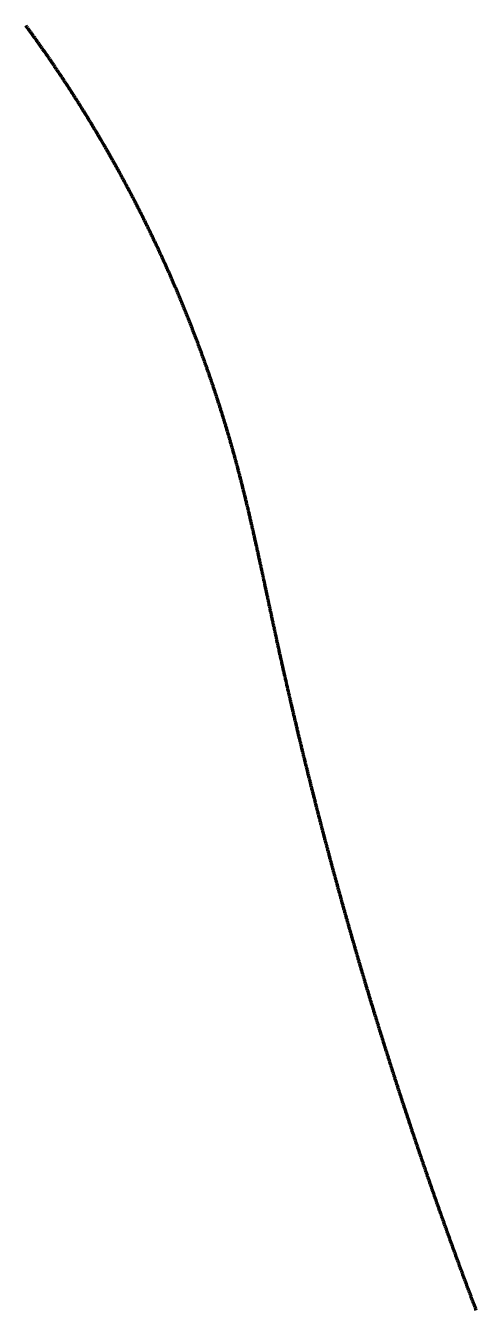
# Model space of a CAD drawing. Header units: metres. Extents: x 84843 to 90196, y 2281619 to 2289011.
# Drawn here: x 86674 to 86930, y 2287163 to 2287892 of the extents above; entities that cross this region are included whole.
import ezdxf

# ---------------------------------------------------------------- set-up
doc = ezdxf.new("R2010")
doc.units = ezdxf.units.M
doc.layers.add('Linje - 1', color=5, linetype='Continuous', lineweight=200)

msp = doc.modelspace()

# ---------------------------------------------------------------- linework, layer by layer
at = {"layer": 'Linje - 1'}
msp.add_polyline3d([(86929.55, 2287162.56, 54.87), (86929.38, 2287163.03, 54.86), (86929.2, 2287163.49, 54.85), (86929.02, 2287163.96, 54.83), (86928.85, 2287164.43, 54.82), (86928.67, 2287164.9, 54.81), (86928.49, 2287165.36, 54.8), (86928.32, 2287165.83, 54.78), (86928.14, 2287166.3, 54.77), (86927.96, 2287166.77, 54.76), (86927.79, 2287167.23, 54.75), (86927.61, 2287167.7, 54.73), (86927.43, 2287168.17, 54.72), (86927.26, 2287168.64, 54.71), (86927.08, 2287169.11, 54.7), (86926.9, 2287169.57, 54.68), (86926.73, 2287170.04, 54.67), (86926.55, 2287170.51, 54.66), (86926.38, 2287170.98, 54.65), (86926.2, 2287171.45, 54.63), (86926.02, 2287171.91, 54.62), (86925.85, 2287172.38, 54.61), (86925.67, 2287172.85, 54.59), (86925.5, 2287173.32, 54.58), (86925.32, 2287173.79, 54.57), (86925.15, 2287174.25, 54.56), (86924.97, 2287174.72, 54.54), (86924.8, 2287175.19, 54.53), (86924.62, 2287175.66, 54.52), (86924.45, 2287176.13, 54.51), (86924.27, 2287176.6, 54.49), (86924.1, 2287177.07, 54.48), (86923.92, 2287177.53, 54.47), (86923.75, 2287178, 54.46), (86923.57, 2287178.47, 54.44), (86923.4, 2287178.94, 54.43), (86923.23, 2287179.41, 54.42), (86923.05, 2287179.88, 54.41), (86922.88, 2287180.35, 54.39), (86922.7, 2287180.81, 54.38), (86922.53, 2287181.28, 54.37), (86922.36, 2287181.75, 54.36), (86922.18, 2287182.22, 54.34), (86922.01, 2287182.69, 54.33), (86921.83, 2287183.16, 54.32), (86921.66, 2287183.63, 54.31), (86921.49, 2287184.1, 54.29), (86921.31, 2287184.57, 54.28), (86921.14, 2287185.03, 54.27), (86920.97, 2287185.5, 54.25), (86920.8, 2287185.97, 54.24), (86920.62, 2287186.44, 54.23), (86920.45, 2287186.91, 54.22), (86920.28, 2287187.38, 54.2), (86920.1, 2287187.85, 54.19), (86919.93, 2287188.32, 54.18), (86919.76, 2287188.79, 54.17), (86919.59, 2287189.26, 54.15), (86919.41, 2287189.73, 54.14), (86919.24, 2287190.2, 54.13), (86919.07, 2287190.67, 54.12), (86918.9, 2287191.13, 54.1), (86918.72, 2287191.6, 54.09), (86918.55, 2287192.07, 54.08), (86918.38, 2287192.54, 54.07), (86918.21, 2287193.01, 54.05), (86918.04, 2287193.48, 54.04), (86917.87, 2287193.95, 54.03), (86917.69, 2287194.42, 54.02), (86917.52, 2287194.89, 54), (86917.35, 2287195.36, 53.99), (86917.18, 2287195.83, 53.98), (86917.01, 2287196.3, 53.96), (86916.84, 2287196.77, 53.95), (86916.67, 2287197.24, 53.94), (86916.5, 2287197.71, 53.93), (86916.33, 2287198.18, 53.91), (86916.16, 2287198.65, 53.9), (86915.98, 2287199.12, 53.89), (86915.81, 2287199.59, 53.88), (86915.64, 2287200.06, 53.86), (86915.47, 2287200.53, 53.85), (86915.3, 2287201, 53.84), (86915.13, 2287201.47, 53.83), (86914.96, 2287201.94, 53.81), (86914.79, 2287202.41, 53.8), (86914.62, 2287202.88, 53.79), (86914.45, 2287203.35, 53.78), (86914.28, 2287203.82, 53.76), (86914.11, 2287204.29, 53.75), (86913.94, 2287204.76, 53.74), (86913.77, 2287205.23, 53.73), (86913.6, 2287205.7, 53.71), (86913.44, 2287206.17, 53.7), (86913.27, 2287206.64, 53.69), (86913.1, 2287207.11, 53.68), (86912.93, 2287207.59, 53.66), (86912.76, 2287208.06, 53.65), (86912.59, 2287208.53, 53.64), (86912.42, 2287209, 53.62), (86912.25, 2287209.47, 53.61), (86912.08, 2287209.94, 53.6), (86911.92, 2287210.41, 53.59), (86911.75, 2287210.88, 53.57), (86911.58, 2287211.35, 53.56), (86911.41, 2287211.82, 53.55), (86911.24, 2287212.29, 53.54), (86911.07, 2287212.76, 53.52), (86910.91, 2287213.23, 53.51), (86910.74, 2287213.71, 53.5), (86910.57, 2287214.18, 53.49), (86910.4, 2287214.65, 53.47), (86910.23, 2287215.12, 53.46), (86910.07, 2287215.59, 53.45), (86909.9, 2287216.06, 53.44), (86909.73, 2287216.53, 53.42), (86909.57, 2287217, 53.41), (86909.4, 2287217.47, 53.4), (86909.23, 2287217.95, 53.39), (86909.06, 2287218.42, 53.37), (86908.9, 2287218.89, 53.36), (86908.73, 2287219.36, 53.35), (86908.56, 2287219.83, 53.33), (86908.4, 2287220.3, 53.32), (86908.23, 2287220.77, 53.31), (86908.06, 2287221.24, 53.3), (86907.9, 2287221.72, 53.28), (86907.73, 2287222.19, 53.27), (86907.56, 2287222.66, 53.26), (86907.4, 2287223.13, 53.25), (86907.23, 2287223.6, 53.23), (86907.07, 2287224.07, 53.22), (86906.9, 2287224.55, 53.21), (86906.73, 2287225.02, 53.2), (86906.57, 2287225.49, 53.18), (86906.4, 2287225.96, 53.17), (86906.24, 2287226.43, 53.16), (86906.07, 2287226.9, 53.15), (86905.91, 2287227.38, 53.13), (86905.74, 2287227.85, 53.12), (86905.58, 2287228.32, 53.11), (86905.41, 2287228.79, 53.1), (86905.25, 2287229.26, 53.08), (86905.08, 2287229.74, 53.07), (86904.92, 2287230.21, 53.06), (86904.75, 2287230.68, 53.05), (86904.59, 2287231.15, 53.03), (86904.42, 2287231.62, 53.02), (86904.26, 2287232.1, 53.01), (86904.09, 2287232.57, 52.99), (86903.93, 2287233.04, 52.98), (86903.76, 2287233.51, 52.97), (86903.6, 2287233.99, 52.96), (86903.44, 2287234.46, 52.94), (86903.27, 2287234.93, 52.93), (86903.11, 2287235.4, 52.92), (86902.94, 2287235.87, 52.91), (86902.78, 2287236.35, 52.89), (86902.62, 2287236.82, 52.88), (86902.45, 2287237.29, 52.87), (86902.29, 2287237.76, 52.86), (86902.13, 2287238.24, 52.84), (86901.96, 2287238.71, 52.83), (86901.8, 2287239.18, 52.82), (86901.64, 2287239.66, 52.81), (86901.47, 2287240.13, 52.79), (86901.31, 2287240.6, 52.78), (86901.15, 2287241.07, 52.77), (86900.98, 2287241.55, 52.76), (86900.82, 2287242.02, 52.74), (86900.66, 2287242.49, 52.73), (86900.5, 2287242.96, 52.72), (86900.33, 2287243.44, 52.7), (86900.17, 2287243.91, 52.69), (86900.01, 2287244.38, 52.68), (86899.85, 2287244.86, 52.67), (86899.69, 2287245.33, 52.65), (86899.52, 2287245.8, 52.64), (86899.36, 2287246.28, 52.63), (86899.2, 2287246.75, 52.62), (86899.04, 2287247.22, 52.6), (86898.88, 2287247.69, 52.59), (86898.72, 2287248.17, 52.58), (86898.55, 2287248.64, 52.57), (86898.39, 2287249.11, 52.55), (86898.23, 2287249.59, 52.54), (86898.07, 2287250.06, 52.53), (86897.91, 2287250.53, 52.52), (86897.75, 2287251.01, 52.5), (86897.59, 2287251.48, 52.49), (86897.43, 2287251.95, 52.48), (86897.27, 2287252.43, 52.47), (86897.1, 2287252.9, 52.45), (86896.94, 2287253.37, 52.44), (86896.78, 2287253.85, 52.43), (86896.62, 2287254.32, 52.42), (86896.46, 2287254.8, 52.4), (86896.3, 2287255.27, 52.39), (86896.14, 2287255.74, 52.38), (86895.98, 2287256.22, 52.36), (86895.82, 2287256.69, 52.35), (86895.66, 2287257.16, 52.34), (86895.5, 2287257.64, 52.33), (86895.34, 2287258.11, 52.31), (86895.18, 2287258.59, 52.3), (86895.02, 2287259.06, 52.29), (86894.86, 2287259.53, 52.28), (86894.7, 2287260.01, 52.26), (86894.55, 2287260.48, 52.25), (86894.39, 2287260.96, 52.24), (86894.23, 2287261.43, 52.23), (86894.07, 2287261.9, 52.21), (86893.91, 2287262.38, 52.2), (86893.75, 2287262.85, 52.19), (86893.59, 2287263.33, 52.18), (86893.43, 2287263.8, 52.16), (86893.27, 2287264.27, 52.15), (86893.12, 2287264.75, 52.14), (86892.96, 2287265.22, 52.13), (86892.8, 2287265.7, 52.11), (86892.64, 2287266.17, 52.1), (86892.48, 2287266.65, 52.09), (86892.33, 2287267.12, 52.07), (86892.17, 2287267.59, 52.06), (86892.01, 2287268.07, 52.05), (86891.85, 2287268.54, 52.04), (86891.69, 2287269.02, 52.02), (86891.54, 2287269.49, 52.01), (86891.38, 2287269.97, 52), (86891.22, 2287270.44, 51.99), (86891.06, 2287270.92, 51.97), (86890.91, 2287271.39, 51.96), (86890.75, 2287271.86, 51.95), (86890.59, 2287272.34, 51.94), (86890.44, 2287272.81, 51.92), (86890.28, 2287273.29, 51.91), (86890.12, 2287273.76, 51.9), (86889.97, 2287274.24, 51.89), (86889.81, 2287274.71, 51.87), (86889.65, 2287275.19, 51.86), (86889.5, 2287275.66, 51.85), (86889.34, 2287276.14, 51.84), (86889.18, 2287276.61, 51.82), (86889.03, 2287277.09, 51.81), (86888.87, 2287277.56, 51.8), (86888.71, 2287278.04, 51.79), (86888.56, 2287278.51, 51.77), (86888.4, 2287278.99, 51.76), (86888.25, 2287279.46, 51.75), (86888.09, 2287279.94, 51.73), (86887.94, 2287280.41, 51.72), (86887.78, 2287280.89, 51.71), (86887.62, 2287281.36, 51.7), (86887.47, 2287281.84, 51.68), (86887.31, 2287282.31, 51.67), (86887.16, 2287282.79, 51.66), (86887, 2287283.27, 51.65), (86886.85, 2287283.74, 51.63), (86886.69, 2287284.22, 51.62), (86886.54, 2287284.69, 51.61), (86886.38, 2287285.17, 51.6), (86886.23, 2287285.64, 51.58), (86886.08, 2287286.12, 51.57), (86885.92, 2287286.59, 51.56), (86885.77, 2287287.07, 51.55), (86885.61, 2287287.54, 51.53), (86885.46, 2287288.02, 51.52), (86885.3, 2287288.5, 51.51), (86885.15, 2287288.97, 51.5), (86885, 2287289.45, 51.48), (86884.84, 2287289.92, 51.47), (86884.69, 2287290.4, 51.46), (86884.54, 2287290.87, 51.44), (86884.38, 2287291.35, 51.43), (86884.23, 2287291.83, 51.42), (86884.07, 2287292.3, 51.41), (86883.92, 2287292.78, 51.39), (86883.77, 2287293.25, 51.38), (86883.62, 2287293.73, 51.37), (86883.46, 2287294.21, 51.36), (86883.31, 2287294.68, 51.34), (86883.16, 2287295.16, 51.33), (86883, 2287295.63, 51.32), (86882.85, 2287296.11, 51.31), (86882.7, 2287296.59, 51.29), (86882.55, 2287297.06, 51.28), (86882.39, 2287297.54, 51.27), (86882.24, 2287298.02, 51.26), (86882.09, 2287298.49, 51.24), (86881.94, 2287298.97, 51.23), (86881.78, 2287299.44, 51.22), (86881.63, 2287299.92, 51.21), (86881.48, 2287300.4, 51.19), (86881.33, 2287300.87, 51.18), (86881.18, 2287301.35, 51.17), (86881.03, 2287301.83, 51.16), (86880.87, 2287302.3, 51.14), (86880.72, 2287302.78, 51.13), (86880.57, 2287303.26, 51.12), (86880.42, 2287303.73, 51.1), (86880.27, 2287304.21, 51.09), (86880.12, 2287304.69, 51.08), (86879.97, 2287305.16, 51.07), (86879.82, 2287305.64, 51.05), (86879.67, 2287306.12, 51.04), (86879.51, 2287306.59, 51.03), (86879.36, 2287307.07, 51.02), (86879.21, 2287307.55, 51), (86879.06, 2287308.02, 50.99), (86878.91, 2287308.5, 50.98), (86878.76, 2287308.98, 50.97), (86878.61, 2287309.45, 50.95), (86878.46, 2287309.93, 50.94), (86878.31, 2287310.41, 50.93), (86878.16, 2287310.88, 50.92), (86878.01, 2287311.36, 50.9), (86877.86, 2287311.84, 50.89), (86877.71, 2287312.32, 50.88), (86877.56, 2287312.79, 50.87), (86877.41, 2287313.27, 50.85), (86877.26, 2287313.75, 50.84), (86877.12, 2287314.22, 50.83), (86876.97, 2287314.7, 50.81), (86876.82, 2287315.18, 50.8), (86876.67, 2287315.66, 50.79), (86876.52, 2287316.13, 50.78), (86876.37, 2287316.61, 50.76), (86876.22, 2287317.09, 50.75), (86876.07, 2287317.57, 50.74), (86875.92, 2287318.04, 50.73), (86875.78, 2287318.52, 50.71), (86875.63, 2287319, 50.7), (86875.48, 2287319.47, 50.69), (86875.33, 2287319.95, 50.68), (86875.18, 2287320.43, 50.66), (86875.03, 2287320.91, 50.65), (86874.89, 2287321.39, 50.64), (86874.74, 2287321.86, 50.63), (86874.59, 2287322.34, 50.61), (86874.44, 2287322.82, 50.6), (86874.29, 2287323.3, 50.59), (86874.15, 2287323.77, 50.58), (86874, 2287324.25, 50.56), (86873.85, 2287324.73, 50.55), (86873.71, 2287325.21, 50.54), (86873.56, 2287325.68, 50.53), (86873.41, 2287326.16, 50.51), (86873.26, 2287326.64, 50.5), (86873.12, 2287327.12, 50.49), (86872.97, 2287327.6, 50.47), (86872.82, 2287328.07, 50.46), (86872.68, 2287328.55, 50.45), (86872.53, 2287329.03, 50.44), (86872.38, 2287329.51, 50.42), (86872.24, 2287329.99, 50.41), (86872.09, 2287330.46, 50.4), (86871.94, 2287330.94, 50.39), (86871.8, 2287331.42, 50.37), (86871.65, 2287331.9, 50.36), (86871.51, 2287332.38, 50.35), (86871.36, 2287332.86, 50.34), (86871.21, 2287333.33, 50.32), (86871.07, 2287333.81, 50.31), (86870.92, 2287334.29, 50.3), (86870.78, 2287334.77, 50.29), (86870.63, 2287335.25, 50.27), (86870.49, 2287335.73, 50.26), (86870.34, 2287336.2, 50.25), (86870.2, 2287336.68, 50.24), (86870.05, 2287337.16, 50.22), (86869.91, 2287337.64, 50.21), (86869.76, 2287338.12, 50.2), (86869.62, 2287338.6, 50.18), (86869.47, 2287339.08, 50.17), (86869.33, 2287339.55, 50.16), (86869.18, 2287340.03, 50.15), (86869.04, 2287340.51, 50.13), (86868.89, 2287340.99, 50.12), (86868.75, 2287341.47, 50.11), (86868.61, 2287341.95, 50.1), (86868.46, 2287342.43, 50.08), (86868.32, 2287342.91, 50.07), (86868.17, 2287343.38, 50.06), (86868.03, 2287343.86, 50.05), (86867.89, 2287344.34, 50.03), (86867.74, 2287344.82, 50.02), (86867.6, 2287345.3, 50.01), (86867.46, 2287345.78, 50), (86867.31, 2287346.26, 49.98), (86867.17, 2287346.74, 49.97), (86867.03, 2287347.22, 49.96), (86866.88, 2287347.69, 49.95), (86866.74, 2287348.17, 49.93), (86866.6, 2287348.65, 49.92), (86866.45, 2287349.13, 49.91), (86866.31, 2287349.61, 49.9), (86866.17, 2287350.09, 49.88), (86866.03, 2287350.57, 49.87), (86865.88, 2287351.05, 49.86), (86865.74, 2287351.53, 49.84), (86865.6, 2287352.01, 49.83), (86865.46, 2287352.49, 49.82), (86865.31, 2287352.97, 49.81), (86865.17, 2287353.45, 49.79), (86865.03, 2287353.93, 49.78), (86864.89, 2287354.4, 49.77), (86864.75, 2287354.88, 49.76), (86864.6, 2287355.36, 49.74), (86864.46, 2287355.84, 49.73), (86864.32, 2287356.32, 49.72), (86864.18, 2287356.8, 49.71), (86864.04, 2287357.28, 49.69), (86863.9, 2287357.76, 49.68), (86863.76, 2287358.24, 49.67), (86863.62, 2287358.72, 49.66), (86863.47, 2287359.2, 49.64), (86863.33, 2287359.68, 49.63), (86863.19, 2287360.16, 49.62), (86863.05, 2287360.64, 49.61), (86862.91, 2287361.12, 49.59), (86862.77, 2287361.6, 49.58), (86862.63, 2287362.08, 49.57), (86862.49, 2287362.56, 49.55), (86862.35, 2287363.04, 49.54), (86862.21, 2287363.52, 49.53), (86862.07, 2287364, 49.52), (86861.93, 2287364.48, 49.5), (86861.79, 2287364.96, 49.49), (86861.65, 2287365.44, 49.48), (86861.51, 2287365.92, 49.47), (86861.37, 2287366.4, 49.45), (86861.23, 2287366.88, 49.44), (86861.09, 2287367.36, 49.43), (86860.95, 2287367.84, 49.42), (86860.81, 2287368.32, 49.4), (86860.67, 2287368.8, 49.39), (86860.53, 2287369.28, 49.38), (86860.4, 2287369.76, 49.37), (86860.26, 2287370.24, 49.35), (86860.12, 2287370.72, 49.34), (86859.98, 2287371.2, 49.33), (86859.84, 2287371.68, 49.32), (86859.7, 2287372.16, 49.3), (86859.56, 2287372.64, 49.29), (86859.42, 2287373.12, 49.28), (86859.29, 2287373.6, 49.27), (86859.15, 2287374.08, 49.25), (86859.01, 2287374.57, 49.24), (86858.87, 2287375.05, 49.23), (86858.73, 2287375.53, 49.21), (86858.6, 2287376.01, 49.2), (86858.46, 2287376.49, 49.19), (86858.32, 2287376.97, 49.18), (86858.18, 2287377.45, 49.16), (86858.05, 2287377.93, 49.15), (86857.91, 2287378.41, 49.14), (86857.77, 2287378.89, 49.13), (86857.63, 2287379.37, 49.11), (86857.5, 2287379.85, 49.1), (86857.36, 2287380.33, 49.09), (86857.22, 2287380.81, 49.08), (86857.09, 2287381.3, 49.06), (86856.95, 2287381.78, 49.05), (86856.81, 2287382.26, 49.04), (86856.68, 2287382.74, 49.03), (86856.54, 2287383.22, 49.01), (86856.4, 2287383.7, 49), (86856.27, 2287384.18, 48.99), (86856.13, 2287384.66, 48.98), (86855.99, 2287385.14, 48.96), (86855.86, 2287385.62, 48.95), (86855.72, 2287386.11, 48.94), (86855.59, 2287386.59, 48.92), (86855.45, 2287387.07, 48.91), (86855.31, 2287387.55, 48.9), (86855.18, 2287388.03, 48.89), (86855.04, 2287388.51, 48.87), (86854.91, 2287388.99, 48.86), (86854.77, 2287389.47, 48.85), (86854.64, 2287389.96, 48.84), (86854.5, 2287390.44, 48.82), (86854.37, 2287390.92, 48.81), (86854.23, 2287391.4, 48.8), (86854.1, 2287391.88, 48.79), (86853.96, 2287392.36, 48.77), (86853.83, 2287392.84, 48.76), (86853.69, 2287393.33, 48.75), (86853.56, 2287393.81, 48.74), (86853.42, 2287394.29, 48.72), (86853.29, 2287394.77, 48.71), (86853.15, 2287395.25, 48.7), (86853.02, 2287395.73, 48.69), (86852.89, 2287396.22, 48.67), (86852.75, 2287396.7, 48.66), (86852.62, 2287397.18, 48.65), (86852.48, 2287397.66, 48.64), (86852.35, 2287398.14, 48.62), (86852.22, 2287398.62, 48.61), (86852.08, 2287399.11, 48.6), (86851.95, 2287399.59, 48.58), (86851.82, 2287400.07, 48.57), (86851.68, 2287400.55, 48.56), (86851.55, 2287401.03, 48.55), (86851.42, 2287401.52, 48.53), (86851.28, 2287402, 48.52), (86851.15, 2287402.48, 48.51), (86851.02, 2287402.96, 48.5), (86850.88, 2287403.44, 48.48), (86850.75, 2287403.93, 48.47), (86850.62, 2287404.41, 48.46), (86850.49, 2287404.89, 48.45), (86850.35, 2287405.37, 48.43), (86850.22, 2287405.85, 48.42), (86850.09, 2287406.34, 48.41), (86849.96, 2287406.82, 48.4), (86849.83, 2287407.3, 48.38), (86849.69, 2287407.78, 48.37), (86849.56, 2287408.27, 48.36), (86849.43, 2287408.75, 48.35), (86849.3, 2287409.23, 48.33), (86849.17, 2287409.71, 48.32), (86849.03, 2287410.19, 48.31), (86848.9, 2287410.68, 48.29), (86848.77, 2287411.16, 48.28), (86848.64, 2287411.64, 48.27), (86848.51, 2287412.12, 48.26), (86848.38, 2287412.61, 48.24), (86848.25, 2287413.09, 48.23), (86848.12, 2287413.57, 48.22), (86847.99, 2287414.05, 48.21), (86847.85, 2287414.54, 48.19), (86847.72, 2287415.02, 48.18), (86847.59, 2287415.5, 48.17), (86847.46, 2287415.99, 48.16), (86847.33, 2287416.47, 48.14), (86847.2, 2287416.95, 48.13), (86847.07, 2287417.43, 48.12), (86846.94, 2287417.92, 48.11), (86846.81, 2287418.4, 48.09), (86846.68, 2287418.88, 48.08), (86846.55, 2287419.36, 48.07), (86846.42, 2287419.85, 48.06), (86846.29, 2287420.33, 48.04), (86846.16, 2287420.81, 48.03), (86846.03, 2287421.3, 48.02), (86845.9, 2287421.78, 48.01), (86845.78, 2287422.26, 47.99), (86845.65, 2287422.75, 47.98), (86845.52, 2287423.23, 47.97), (86845.39, 2287423.71, 47.95), (86845.26, 2287424.19, 47.94), (86845.13, 2287424.68, 47.93), (86845, 2287425.16, 47.92), (86844.87, 2287425.64, 47.9), (86844.74, 2287426.13, 47.89), (86844.62, 2287426.61, 47.88), (86844.49, 2287427.09, 47.87), (86844.36, 2287427.58, 47.85), (86844.23, 2287428.06, 47.84), (86844.1, 2287428.54, 47.83), (86843.97, 2287429.03, 47.82), (86843.85, 2287429.51, 47.8), (86843.72, 2287429.99, 47.79), (86843.59, 2287430.48, 47.78), (86843.46, 2287430.96, 47.77), (86843.34, 2287431.44, 47.75), (86843.21, 2287431.93, 47.74), (86843.08, 2287432.41, 47.73), (86842.95, 2287432.89, 47.72), (86842.83, 2287433.38, 47.7), (86842.7, 2287433.86, 47.69), (86842.57, 2287434.34, 47.68), (86842.44, 2287434.83, 47.66), (86842.32, 2287435.31, 47.65), (86842.19, 2287435.8, 47.64), (86842.06, 2287436.28, 47.63), (86841.94, 2287436.76, 47.61), (86841.81, 2287437.25, 47.6), (86841.68, 2287437.73, 47.59), (86841.56, 2287438.21, 47.58), (86841.43, 2287438.7, 47.56), (86841.31, 2287439.18, 47.55), (86841.18, 2287439.67, 47.54), (86841.05, 2287440.15, 47.53), (86840.93, 2287440.63, 47.51), (86840.8, 2287441.12, 47.5), (86840.68, 2287441.6, 47.49), (86840.55, 2287442.09, 47.48), (86840.42, 2287442.57, 47.46), (86840.3, 2287443.05, 47.45), (86840.17, 2287443.54, 47.44), (86840.05, 2287444.02, 47.43), (86839.92, 2287444.51, 47.41), (86839.8, 2287444.99, 47.4), (86839.67, 2287445.47, 47.39), (86839.55, 2287445.96, 47.38), (86839.42, 2287446.44, 47.36), (86839.3, 2287446.93, 47.35), (86839.17, 2287447.41, 47.34), (86839.05, 2287447.89, 47.32), (86838.93, 2287448.38, 47.31), (86838.8, 2287448.86, 47.3), (86838.68, 2287449.35, 47.29), (86838.55, 2287449.83, 47.27), (86838.43, 2287450.32, 47.26), (86838.3, 2287450.8, 47.25), (86838.18, 2287451.28, 47.24), (86838.06, 2287451.77, 47.22), (86837.93, 2287452.25, 47.21), (86837.81, 2287452.74, 47.2), (86837.69, 2287453.22, 47.19), (86837.56, 2287453.71, 47.17), (86837.44, 2287454.19, 47.16), (86837.32, 2287454.68, 47.15), (86837.19, 2287455.16, 47.14), (86837.07, 2287455.65, 47.12), (86836.95, 2287456.13, 47.11), (86836.82, 2287456.61, 47.1), (86836.7, 2287457.1, 47.09), (86836.58, 2287457.58, 47.07), (86836.45, 2287458.07, 47.06), (86836.33, 2287458.55, 47.05), (86836.21, 2287459.04, 47.03), (86836.09, 2287459.52, 47.02), (86835.96, 2287460.01, 47.01), (86835.84, 2287460.49, 47), (86835.72, 2287460.98, 46.98), (86835.6, 2287461.46, 46.97), (86835.48, 2287461.95, 46.96), (86835.35, 2287462.43, 46.95), (86835.23, 2287462.92, 46.93), (86835.11, 2287463.4, 46.92), (86834.99, 2287463.89, 46.91), (86834.87, 2287464.37, 46.9), (86834.75, 2287464.86, 46.88), (86834.63, 2287465.34, 46.87), (86834.5, 2287465.83, 46.86), (86834.38, 2287466.31, 46.85), (86834.26, 2287466.8, 46.83), (86834.14, 2287467.28, 46.82), (86834.02, 2287467.77, 46.81), (86833.9, 2287468.25, 46.8), (86833.78, 2287468.74, 46.78), (86833.66, 2287469.22, 46.77), (86833.54, 2287469.71, 46.76), (86833.42, 2287470.19, 46.75), (86833.3, 2287470.68, 46.73), (86833.18, 2287471.16, 46.72), (86833.06, 2287471.65, 46.71), (86832.94, 2287472.14, 46.69), (86832.82, 2287472.62, 46.68), (86832.7, 2287473.11, 46.67), (86832.58, 2287473.59, 46.66), (86832.46, 2287474.08, 46.64), (86832.34, 2287474.56, 46.63), (86832.22, 2287475.05, 46.62), (86832.1, 2287475.53, 46.61), (86831.98, 2287476.02, 46.59), (86831.86, 2287476.5, 46.58), (86831.74, 2287476.99, 46.57), (86831.62, 2287477.48, 46.56), (86831.5, 2287477.96, 46.54), (86831.38, 2287478.45, 46.53), (86831.26, 2287478.93, 46.52), (86831.15, 2287479.42, 46.51), (86831.03, 2287479.9, 46.49), (86830.91, 2287480.39, 46.48), (86830.79, 2287480.88, 46.47), (86830.67, 2287481.36, 46.46), (86830.55, 2287481.85, 46.44), (86830.44, 2287482.33, 46.43), (86830.32, 2287482.82, 46.42), (86830.2, 2287483.3, 46.4), (86830.08, 2287483.79, 46.39), (86829.96, 2287484.28, 46.38), (86829.85, 2287484.76, 46.37), (86829.73, 2287485.25, 46.35), (86829.61, 2287485.73, 46.34), (86829.49, 2287486.22, 46.33), (86829.38, 2287486.71, 46.32), (86829.26, 2287487.19, 46.3), (86829.14, 2287487.68, 46.29), (86829.02, 2287488.16, 46.28), (86828.91, 2287488.65, 46.27), (86828.79, 2287489.14, 46.25), (86828.67, 2287489.62, 46.24), (86828.56, 2287490.11, 46.23), (86828.44, 2287490.6, 46.22), (86828.32, 2287491.08, 46.2), (86828.21, 2287491.57, 46.19), (86828.09, 2287492.05, 46.18), (86827.97, 2287492.54, 46.17), (86827.86, 2287493.03, 46.15), (86827.74, 2287493.51, 46.14), (86827.63, 2287494, 46.13), (86827.51, 2287494.49, 46.12), (86827.39, 2287494.97, 46.1), (86827.28, 2287495.46, 46.09), (86827.16, 2287495.95, 46.08), (86827.05, 2287496.43, 46.06), (86826.93, 2287496.92, 46.05), (86826.82, 2287497.4, 46.04), (86826.7, 2287497.89, 46.03), (86826.59, 2287498.38, 46.01), (86826.47, 2287498.86, 46), (86826.36, 2287499.35, 45.99), (86826.24, 2287499.84, 45.98), (86826.13, 2287500.32, 45.96), (86826.01, 2287500.81, 45.95), (86825.9, 2287501.3, 45.94), (86825.78, 2287501.78, 45.93), (86825.67, 2287502.27, 45.91), (86825.55, 2287502.76, 45.9), (86825.44, 2287503.24, 45.89), (86825.32, 2287503.73, 45.88), (86825.21, 2287504.22, 45.86), (86825.1, 2287504.7, 45.85), (86824.98, 2287505.19, 45.84), (86824.87, 2287505.68, 45.83), (86824.75, 2287506.17, 45.81), (86824.64, 2287506.65, 45.8), (86824.53, 2287507.14, 45.79), (86824.41, 2287507.63, 45.77), (86824.3, 2287508.11, 45.76), (86824.19, 2287508.6, 45.75), (86824.07, 2287509.09, 45.74), (86823.96, 2287509.57, 45.72), (86823.85, 2287510.06, 45.71), (86823.73, 2287510.55, 45.7), (86823.62, 2287511.04, 45.69), (86823.51, 2287511.52, 45.67), (86823.4, 2287512.01, 45.66), (86823.28, 2287512.5, 45.65), (86823.17, 2287512.98, 45.64), (86823.06, 2287513.47, 45.62), (86822.95, 2287513.96, 45.61), (86822.83, 2287514.45, 45.6), (86822.72, 2287514.93, 45.59), (86822.61, 2287515.42, 45.57), (86822.5, 2287515.91, 45.56), (86822.39, 2287516.39, 45.55), (86822.27, 2287516.88, 45.54), (86822.16, 2287517.37, 45.52), (86822.05, 2287517.86, 45.51), (86821.94, 2287518.34, 45.5), (86821.83, 2287518.83, 45.49), (86821.72, 2287519.32, 45.47), (86821.61, 2287519.81, 45.46), (86821.49, 2287520.29, 45.45), (86821.38, 2287520.78, 45.43), (86821.27, 2287521.27, 45.42), (86821.16, 2287521.76, 45.41), (86821.05, 2287522.24, 45.4), (86820.94, 2287522.73, 45.38), (86820.83, 2287523.22, 45.37), (86820.72, 2287523.71, 45.36), (86820.61, 2287524.19, 45.35), (86820.5, 2287524.68, 45.33), (86820.39, 2287525.17, 45.32), (86820.28, 2287525.66, 45.31), (86820.17, 2287526.15, 45.3), (86820.06, 2287526.63, 45.28), (86819.95, 2287527.12, 45.27), (86819.84, 2287527.61, 45.26), (86819.73, 2287528.1, 45.25), (86819.62, 2287528.58, 45.23), (86819.51, 2287529.07, 45.22), (86819.4, 2287529.56, 45.21), (86819.29, 2287530.05, 45.2), (86819.18, 2287530.54, 45.18), (86819.07, 2287531.02, 45.17), (86818.96, 2287531.51, 45.16), (86818.85, 2287532, 45.14), (86818.74, 2287532.49, 45.13), (86818.64, 2287532.98, 45.12), (86818.53, 2287533.46, 45.11), (86818.42, 2287533.95, 45.09), (86818.31, 2287534.44, 45.08), (86818.2, 2287534.93, 45.07), (86818.09, 2287535.42, 45.06), (86817.99, 2287535.9, 45.04), (86817.88, 2287536.39, 45.03), (86817.77, 2287536.88, 45.02), (86817.66, 2287537.37, 45.01), (86817.55, 2287537.86, 44.99), (86817.45, 2287538.35, 44.98), (86817.34, 2287538.83, 44.97), (86817.23, 2287539.32, 44.96), (86817.12, 2287539.81, 44.94), (86817.01, 2287540.3, 44.93), (86816.91, 2287540.79, 44.92), (86816.8, 2287541.28, 44.91), (86816.69, 2287541.76, 44.89), (86816.59, 2287542.25, 44.88), (86816.48, 2287542.74, 44.87), (86816.37, 2287543.23, 44.86), (86816.27, 2287543.72, 44.84), (86816.16, 2287544.21, 44.83), (86816.05, 2287544.69, 44.82), (86815.95, 2287545.18, 44.8), (86815.84, 2287545.67, 44.79), (86815.73, 2287546.16, 44.78), (86815.63, 2287546.65, 44.77), (86815.52, 2287547.14, 44.75), (86815.41, 2287547.63, 44.74), (86815.31, 2287548.11, 44.73), (86815.2, 2287548.6, 44.72), (86815.1, 2287549.09, 44.7), (86814.99, 2287549.58, 44.69), (86814.88, 2287550.07, 44.68), (86814.78, 2287550.56, 44.67), (86814.67, 2287551.05, 44.65), (86814.57, 2287551.54, 44.64), (86814.46, 2287552.02, 44.63), (86814.36, 2287552.51, 44.62), (86814.25, 2287553, 44.6), (86814.15, 2287553.49, 44.59), (86814.04, 2287553.98, 44.58), (86813.94, 2287554.47, 44.57), (86813.83, 2287554.96, 44.55), (86813.73, 2287555.45, 44.54), (86813.62, 2287555.93, 44.53), (86813.51, 2287556.42, 44.51), (86813.41, 2287556.91, 44.5), (86813.31, 2287557.4, 44.49), (86813.2, 2287557.89, 44.48), (86813.1, 2287558.38, 44.46), (86812.99, 2287558.87, 44.45), (86812.89, 2287559.36, 44.44), (86812.78, 2287559.85, 44.43), (86812.68, 2287560.33, 44.41), (86812.57, 2287560.82, 44.4), (86812.47, 2287561.31, 44.39), (86812.36, 2287561.8, 44.38), (86812.26, 2287562.29, 44.36), (86812.15, 2287562.78, 44.35), (86812.05, 2287563.27, 44.34), (86811.94, 2287563.76, 44.33), (86811.84, 2287564.25, 44.31), (86811.73, 2287564.73, 44.3), (86811.63, 2287565.22, 44.29), (86811.53, 2287565.71, 44.28), (86811.42, 2287566.2, 44.26), (86811.32, 2287566.69, 44.25), (86811.21, 2287567.18, 44.24), (86811.11, 2287567.67, 44.23), (86811, 2287568.16, 44.21), (86810.9, 2287568.65, 44.2), (86810.79, 2287569.14, 44.19), (86810.69, 2287569.62, 44.17), (86810.58, 2287570.11, 44.16), (86810.48, 2287570.6, 44.15), (86810.38, 2287571.09, 44.14), (86810.27, 2287571.58, 44.12), (86810.17, 2287572.07, 44.11), (86810.06, 2287572.56, 44.1), (86809.96, 2287573.05, 44.09), (86809.85, 2287573.54, 44.07), (86809.75, 2287574.02, 44.06), (86809.64, 2287574.51, 44.05), (86809.54, 2287575, 44.04), (86809.43, 2287575.49, 44.02), (86809.33, 2287575.98, 44.01), (86809.22, 2287576.47, 44), (86809.12, 2287576.96, 43.99), (86809.01, 2287577.45, 43.97), (86808.91, 2287577.94, 43.96), (86808.8, 2287578.42, 43.95), (86808.7, 2287578.91, 43.94), (86808.59, 2287579.4, 43.92), (86808.49, 2287579.89, 43.91), (86808.38, 2287580.38, 43.9), (86808.28, 2287580.87, 43.88), (86808.17, 2287581.36, 43.87), (86808.07, 2287581.85, 43.86), (86807.96, 2287582.33, 43.85), (86807.86, 2287582.82, 43.83), (86807.75, 2287583.31, 43.82), (86807.64, 2287583.8, 43.81), (86807.54, 2287584.29, 43.8), (86807.43, 2287584.78, 43.78), (86807.33, 2287585.27, 43.77), (86807.22, 2287585.76, 43.76), (86807.11, 2287586.24, 43.75), (86807.01, 2287586.73, 43.73), (86806.9, 2287587.22, 43.72), (86806.8, 2287587.71, 43.71), (86806.69, 2287588.2, 43.7), (86806.58, 2287588.69, 43.68), (86806.48, 2287589.18, 43.67), (86806.37, 2287589.66, 43.66), (86806.26, 2287590.15, 43.65), (86806.16, 2287590.64, 43.63), (86806.05, 2287591.13, 43.62), (86805.94, 2287591.62, 43.61), (86805.83, 2287592.11, 43.6), (86805.73, 2287592.59, 43.58), (86805.62, 2287593.08, 43.57), (86805.51, 2287593.57, 43.56), (86805.4, 2287594.06, 43.54), (86805.3, 2287594.55, 43.53), (86805.19, 2287595.04, 43.52), (86805.08, 2287595.52, 43.51), (86804.97, 2287596.01, 43.49), (86804.86, 2287596.5, 43.48), (86804.76, 2287596.99, 43.47), (86804.65, 2287597.48, 43.46), (86804.54, 2287597.96, 43.44), (86804.43, 2287598.45, 43.43), (86804.32, 2287598.94, 43.42), (86804.21, 2287599.43, 43.41), (86804.1, 2287599.92, 43.39), (86803.99, 2287600.4, 43.38), (86803.88, 2287600.89, 43.37), (86803.77, 2287601.38, 43.36), (86803.66, 2287601.87, 43.34), (86803.55, 2287602.36, 43.33), (86803.44, 2287602.84, 43.32), (86803.33, 2287603.33, 43.31), (86803.22, 2287603.82, 43.29), (86803.11, 2287604.31, 43.28), (86803, 2287604.79, 43.27), (86802.89, 2287605.28, 43.25), (86802.78, 2287605.77, 43.24), (86802.67, 2287606.26, 43.23), (86802.56, 2287606.74, 43.22), (86802.45, 2287607.23, 43.2), (86802.33, 2287607.72, 43.19), (86802.22, 2287608.21, 43.18), (86802.11, 2287608.69, 43.17), (86802, 2287609.18, 43.15), (86801.89, 2287609.67, 43.14), (86801.77, 2287610.15, 43.13), (86801.66, 2287610.64, 43.12), (86801.55, 2287611.13, 43.1), (86801.43, 2287611.62, 43.09), (86801.32, 2287612.1, 43.08), (86801.21, 2287612.59, 43.07), (86801.09, 2287613.08, 43.05), (86800.98, 2287613.56, 43.04), (86800.87, 2287614.05, 43.03), (86800.75, 2287614.54, 43.02), (86800.64, 2287615.02, 43), (86800.52, 2287615.51, 42.99), (86800.41, 2287616, 42.98), (86800.29, 2287616.48, 42.97), (86800.18, 2287616.97, 42.95), (86800.06, 2287617.46, 42.94), (86799.94, 2287617.94, 42.93), (86799.83, 2287618.43, 42.91), (86799.71, 2287618.92, 42.9), (86799.6, 2287619.4, 42.89), (86799.48, 2287619.89, 42.88), (86799.36, 2287620.37, 42.86), (86799.24, 2287620.86, 42.85), (86799.13, 2287621.35, 42.84), (86799.01, 2287621.83, 42.83), (86798.89, 2287622.32, 42.81), (86798.77, 2287622.8, 42.8), (86798.65, 2287623.29, 42.79), (86798.54, 2287623.78, 42.78), (86798.42, 2287624.26, 42.76), (86798.3, 2287624.75, 42.75), (86798.18, 2287625.23, 42.74), (86798.06, 2287625.72, 42.73), (86797.94, 2287626.2, 42.71), (86797.82, 2287626.69, 42.7), (86797.7, 2287627.17, 42.69), (86797.58, 2287627.66, 42.68), (86797.46, 2287628.14, 42.66), (86797.34, 2287628.63, 42.65), (86797.21, 2287629.11, 42.64), (86797.09, 2287629.6, 42.62), (86796.97, 2287630.08, 42.61), (86796.85, 2287630.57, 42.6), (86796.73, 2287631.05, 42.59), (86796.6, 2287631.54, 42.57), (86796.48, 2287632.02, 42.56), (86796.36, 2287632.51, 42.55), (86796.23, 2287632.99, 42.54), (86796.11, 2287633.48, 42.52), (86795.99, 2287633.96, 42.51), (86795.86, 2287634.44, 42.5), (86795.74, 2287634.93, 42.49), (86795.61, 2287635.41, 42.47), (86795.49, 2287635.9, 42.46), (86795.36, 2287636.38, 42.45), (86795.23, 2287636.86, 42.44), (86795.11, 2287637.35, 42.42), (86794.98, 2287637.83, 42.41), (86794.85, 2287638.32, 42.4), (86794.73, 2287638.8, 42.39), (86794.6, 2287639.28, 42.37), (86794.47, 2287639.77, 42.36), (86794.34, 2287640.25, 42.35), (86794.22, 2287640.73, 42.34), (86794.09, 2287641.22, 42.32), (86793.96, 2287641.7, 42.31), (86793.83, 2287642.18, 42.3), (86793.7, 2287642.67, 42.28), (86793.57, 2287643.15, 42.27), (86793.44, 2287643.63, 42.26), (86793.31, 2287644.11, 42.25), (86793.18, 2287644.6, 42.23), (86793.05, 2287645.08, 42.22), (86792.91, 2287645.56, 42.21), (86792.78, 2287646.04, 42.2), (86792.65, 2287646.52, 42.18), (86792.52, 2287647.01, 42.17), (86792.38, 2287647.49, 42.16), (86792.25, 2287647.97, 42.15), (86792.12, 2287648.45, 42.13), (86791.98, 2287648.93, 42.12), (86791.85, 2287649.42, 42.11), (86791.71, 2287649.9, 42.1), (86791.58, 2287650.38, 42.08), (86791.44, 2287650.86, 42.07), (86791.31, 2287651.34, 42.06), (86791.17, 2287651.82, 42.05), (86791.04, 2287652.3, 42.03), (86790.9, 2287652.79, 42.02), (86790.76, 2287653.27, 42.01), (86790.63, 2287653.75, 41.99), (86790.49, 2287654.23, 41.98), (86790.35, 2287654.71, 41.97), (86790.21, 2287655.19, 41.96), (86790.08, 2287655.67, 41.94), (86789.94, 2287656.15, 41.93), (86789.8, 2287656.63, 41.92), (86789.66, 2287657.11, 41.91), (86789.52, 2287657.59, 41.89), (86789.38, 2287658.07, 41.88), (86789.24, 2287658.55, 41.87), (86789.1, 2287659.03, 41.86), (86788.96, 2287659.51, 41.84), (86788.82, 2287659.99, 41.83), (86788.67, 2287660.47, 41.82), (86788.53, 2287660.95, 41.81), (86788.39, 2287661.43, 41.79), (86788.25, 2287661.91, 41.78), (86788.1, 2287662.39, 41.77), (86787.96, 2287662.87, 41.76), (86787.82, 2287663.34, 41.74), (86787.67, 2287663.82, 41.73), (86787.53, 2287664.3, 41.72), (86787.39, 2287664.78, 41.71), (86787.24, 2287665.26, 41.69), (86787.1, 2287665.74, 41.68), (86786.95, 2287666.22, 41.67), (86786.8, 2287666.69, 41.65), (86786.66, 2287667.17, 41.64), (86786.51, 2287667.65, 41.63), (86786.37, 2287668.13, 41.62), (86786.22, 2287668.61, 41.6), (86786.07, 2287669.08, 41.59), (86785.92, 2287669.56, 41.58), (86785.78, 2287670.04, 41.57), (86785.63, 2287670.52, 41.55), (86785.48, 2287670.99, 41.54), (86785.33, 2287671.47, 41.53), (86785.18, 2287671.95, 41.52), (86785.03, 2287672.43, 41.5), (86784.88, 2287672.9, 41.49), (86784.73, 2287673.38, 41.48), (86784.58, 2287673.86, 41.47), (86784.43, 2287674.33, 41.45), (86784.28, 2287674.81, 41.44), (86784.13, 2287675.29, 41.43), (86783.98, 2287675.76, 41.42), (86783.82, 2287676.24, 41.4), (86783.67, 2287676.72, 41.39), (86783.52, 2287677.19, 41.38), (86783.37, 2287677.67, 41.36), (86783.21, 2287678.14, 41.35), (86783.06, 2287678.62, 41.34), (86782.9, 2287679.1, 41.33), (86782.75, 2287679.57, 41.31), (86782.6, 2287680.05, 41.3), (86782.44, 2287680.52, 41.29), (86782.28, 2287681, 41.28), (86782.13, 2287681.47, 41.26), (86781.97, 2287681.95, 41.25), (86781.82, 2287682.42, 41.24), (86781.66, 2287682.9, 41.23), (86781.5, 2287683.37, 41.21), (86781.35, 2287683.85, 41.2), (86781.19, 2287684.32, 41.19), (86781.03, 2287684.8, 41.18), (86780.87, 2287685.27, 41.16), (86780.71, 2287685.74, 41.15), (86780.56, 2287686.22, 41.14), (86780.4, 2287686.69, 41.13), (86780.24, 2287687.17, 41.11), (86780.08, 2287687.64, 41.1), (86779.92, 2287688.11, 41.09), (86779.76, 2287688.59, 41.08), (86779.6, 2287689.06, 41.06), (86779.44, 2287689.53, 41.05), (86779.27, 2287690.01, 41.04), (86779.11, 2287690.48, 41.02), (86778.95, 2287690.95, 41.01), (86778.79, 2287691.43, 41), (86778.63, 2287691.9, 40.99), (86778.46, 2287692.37, 40.97), (86778.3, 2287692.85, 40.96), (86778.14, 2287693.32, 40.95), (86777.97, 2287693.79, 40.94), (86777.81, 2287694.26, 40.92), (86777.64, 2287694.73, 40.91), (86777.48, 2287695.21, 40.9), (86777.32, 2287695.68, 40.89), (86777.15, 2287696.15, 40.87), (86776.98, 2287696.62, 40.86), (86776.82, 2287697.09, 40.85), (86776.65, 2287697.57, 40.84), (86776.49, 2287698.04, 40.82), (86776.32, 2287698.51, 40.81), (86776.15, 2287698.98, 40.8), (86775.98, 2287699.45, 40.79), (86775.82, 2287699.92, 40.77), (86775.65, 2287700.39, 40.76), (86775.48, 2287700.86, 40.75), (86775.31, 2287701.33, 40.73), (86775.14, 2287701.8, 40.72), (86774.97, 2287702.27, 40.71), (86774.8, 2287702.74, 40.7), (86774.63, 2287703.22, 40.68), (86774.46, 2287703.69, 40.67), (86774.29, 2287704.16, 40.66), (86774.12, 2287704.62, 40.65), (86773.95, 2287705.09, 40.63), (86773.78, 2287705.56, 40.62), (86773.6, 2287706.03, 40.61), (86773.43, 2287706.5, 40.6), (86773.26, 2287706.97, 40.58), (86773.09, 2287707.44, 40.57), (86772.91, 2287707.91, 40.56), (86772.74, 2287708.38, 40.55), (86772.57, 2287708.85, 40.53), (86772.39, 2287709.32, 40.52), (86772.22, 2287709.79, 40.51), (86772.04, 2287710.25, 40.5), (86771.87, 2287710.72, 40.48), (86771.69, 2287711.19, 40.47), (86771.52, 2287711.66, 40.46), (86771.34, 2287712.13, 40.45), (86771.16, 2287712.59, 40.43), (86770.99, 2287713.06, 40.42), (86770.81, 2287713.53, 40.41), (86770.63, 2287714, 40.39), (86770.46, 2287714.47, 40.38), (86770.28, 2287714.93, 40.37), (86770.1, 2287715.4, 40.36), (86769.92, 2287715.87, 40.34), (86769.74, 2287716.33, 40.33), (86769.56, 2287716.8, 40.32), (86769.38, 2287717.27, 40.31), (86769.2, 2287717.73, 40.29), (86769.02, 2287718.2, 40.28), (86768.84, 2287718.67, 40.27), (86768.66, 2287719.13, 40.26), (86768.48, 2287719.6, 40.24), (86768.3, 2287720.06, 40.23), (86768.12, 2287720.53, 40.22), (86767.94, 2287721, 40.21), (86767.76, 2287721.46, 40.19), (86767.57, 2287721.93, 40.18), (86767.39, 2287722.39, 40.17), (86767.21, 2287722.86, 40.16), (86767.02, 2287723.32, 40.14), (86766.84, 2287723.79, 40.13), (86766.66, 2287724.25, 40.12), (86766.47, 2287724.72, 40.1), (86766.29, 2287725.18, 40.09), (86766.1, 2287725.65, 40.08), (86765.92, 2287726.11, 40.07), (86765.73, 2287726.58, 40.05), (86765.54, 2287727.04, 40.04), (86765.36, 2287727.5, 40.03), (86765.17, 2287727.97, 40.02), (86764.98, 2287728.43, 40), (86764.8, 2287728.89, 39.99), (86764.61, 2287729.36, 39.98), (86764.42, 2287729.82, 39.97), (86764.23, 2287730.28, 39.95), (86764.05, 2287730.75, 39.94), (86763.86, 2287731.21, 39.93), (86763.67, 2287731.67, 39.92), (86763.48, 2287732.14, 39.9), (86763.29, 2287732.6, 39.89), (86763.1, 2287733.06, 39.88), (86762.91, 2287733.52, 39.87), (86762.72, 2287733.99, 39.85), (86762.53, 2287734.45, 39.84), (86762.34, 2287734.91, 39.83), (86762.14, 2287735.37, 39.82), (86761.95, 2287735.83, 39.8), (86761.76, 2287736.3, 39.79), (86761.57, 2287736.76, 39.78), (86761.38, 2287737.22, 39.76), (86761.18, 2287737.68, 39.75), (86760.99, 2287738.14, 39.74), (86760.8, 2287738.6, 39.73), (86760.6, 2287739.06, 39.71), (86760.41, 2287739.52, 39.7), (86760.21, 2287739.98, 39.69), (86760.02, 2287740.44, 39.68), (86759.82, 2287740.9, 39.66), (86759.63, 2287741.37, 39.65), (86759.43, 2287741.83, 39.64), (86759.23, 2287742.29, 39.63), (86759.04, 2287742.74, 39.61), (86758.84, 2287743.2, 39.6), (86758.64, 2287743.66, 39.59), (86758.45, 2287744.12, 39.58), (86758.25, 2287744.58, 39.56), (86758.05, 2287745.04, 39.55), (86757.85, 2287745.5, 39.54), (86757.65, 2287745.96, 39.53), (86757.46, 2287746.42, 39.51), (86757.26, 2287746.88, 39.5), (86757.06, 2287747.34, 39.49), (86756.86, 2287747.79, 39.47), (86756.66, 2287748.25, 39.46), (86756.46, 2287748.71, 39.45), (86756.26, 2287749.17, 39.44), (86756.06, 2287749.63, 39.42), (86755.85, 2287750.08, 39.41), (86755.65, 2287750.54, 39.4), (86755.45, 2287751, 39.39), (86755.25, 2287751.46, 39.37), (86755.05, 2287751.91, 39.36), (86754.84, 2287752.37, 39.35), (86754.64, 2287752.83, 39.34), (86754.44, 2287753.28, 39.32), (86754.23, 2287753.74, 39.31), (86754.03, 2287754.2, 39.3), (86753.82, 2287754.65, 39.29), (86753.62, 2287755.11, 39.27), (86753.41, 2287755.57, 39.26), (86753.21, 2287756.02, 39.25), (86753, 2287756.48, 39.24), (86752.8, 2287756.93, 39.22), (86752.59, 2287757.39, 39.21), (86752.38, 2287757.84, 39.2), (86752.18, 2287758.3, 39.19), (86751.97, 2287758.75, 39.17), (86751.76, 2287759.21, 39.16), (86751.56, 2287759.66, 39.15), (86751.35, 2287760.12, 39.13), (86751.14, 2287760.57, 39.12), (86750.93, 2287761.03, 39.11), (86750.72, 2287761.48, 39.1), (86750.51, 2287761.94, 39.08), (86750.3, 2287762.39, 39.07), (86750.09, 2287762.84, 39.06), (86749.88, 2287763.3, 39.05), (86749.67, 2287763.75, 39.03), (86749.46, 2287764.2, 39.02), (86749.25, 2287764.66, 39.01), (86749.04, 2287765.11, 39), (86748.83, 2287765.56, 38.98), (86748.62, 2287766.02, 38.97), (86748.4, 2287766.47, 38.96), (86748.19, 2287766.92, 38.95), (86747.98, 2287767.37, 38.93), (86747.77, 2287767.83, 38.92), (86747.55, 2287768.28, 38.91), (86747.34, 2287768.73, 38.9), (86747.12, 2287769.18, 38.88), (86746.91, 2287769.63, 38.87), (86746.7, 2287770.09, 38.86), (86746.48, 2287770.54, 38.84), (86746.27, 2287770.99, 38.83), (86746.05, 2287771.44, 38.82), (86745.83, 2287771.89, 38.81), (86745.62, 2287772.34, 38.79), (86745.4, 2287772.79, 38.78), (86745.18, 2287773.24, 38.77), (86744.97, 2287773.69, 38.76), (86744.75, 2287774.14, 38.74), (86744.53, 2287774.59, 38.73), (86744.31, 2287775.04, 38.72), (86744.1, 2287775.49, 38.71), (86743.88, 2287775.94, 38.69), (86743.66, 2287776.39, 38.68), (86743.44, 2287776.84, 38.67), (86743.22, 2287777.29, 38.66), (86743, 2287777.74, 38.64), (86742.78, 2287778.19, 38.63), (86742.56, 2287778.64, 38.62), (86742.34, 2287779.09, 38.61), (86742.12, 2287779.54, 38.59), (86741.9, 2287779.98, 38.58), (86741.68, 2287780.43, 38.57), (86741.45, 2287780.88, 38.56), (86741.23, 2287781.33, 38.54), (86741.01, 2287781.78, 38.53), (86740.79, 2287782.22, 38.52), (86740.56, 2287782.67, 38.5), (86740.34, 2287783.12, 38.49), (86740.12, 2287783.57, 38.48), (86739.89, 2287784.01, 38.47), (86739.67, 2287784.46, 38.45), (86739.44, 2287784.91, 38.44), (86739.22, 2287785.35, 38.43), (86738.99, 2287785.8, 38.42), (86738.77, 2287786.25, 38.4), (86738.54, 2287786.69, 38.39), (86738.32, 2287787.14, 38.38), (86738.09, 2287787.58, 38.37), (86737.86, 2287788.03, 38.35), (86737.64, 2287788.47, 38.34), (86737.41, 2287788.92, 38.33), (86737.18, 2287789.37, 38.32), (86736.95, 2287789.81, 38.3), (86736.73, 2287790.26, 38.29), (86736.5, 2287790.7, 38.28), (86736.27, 2287791.15, 38.27), (86736.04, 2287791.59, 38.25), (86735.81, 2287792.03, 38.24), (86735.58, 2287792.48, 38.23), (86735.35, 2287792.92, 38.21), (86735.12, 2287793.37, 38.2), (86734.89, 2287793.81, 38.19), (86734.66, 2287794.25, 38.18), (86734.43, 2287794.7, 38.16), (86734.2, 2287795.14, 38.15), (86733.97, 2287795.58, 38.14), (86733.73, 2287796.03, 38.13), (86733.5, 2287796.47, 38.11), (86733.27, 2287796.91, 38.1), (86733.04, 2287797.35, 38.09), (86732.8, 2287797.8, 38.08), (86732.57, 2287798.24, 38.06), (86732.34, 2287798.68, 38.05), (86732.1, 2287799.12, 38.04), (86731.87, 2287799.56, 38.03), (86731.63, 2287800.01, 38.01), (86731.4, 2287800.45, 38), (86731.16, 2287800.89, 37.99), (86730.93, 2287801.33, 37.98), (86730.69, 2287801.77, 37.96), (86730.46, 2287802.21, 37.95), (86730.22, 2287802.65, 37.94), (86729.98, 2287803.09, 37.93), (86729.75, 2287803.53, 37.91), (86729.51, 2287803.97, 37.9), (86729.27, 2287804.41, 37.89), (86729.03, 2287804.85, 37.87), (86728.79, 2287805.29, 37.86), (86728.56, 2287805.73, 37.85), (86728.32, 2287806.17, 37.84), (86728.08, 2287806.61, 37.82), (86727.84, 2287807.05, 37.81), (86727.6, 2287807.49, 37.8), (86727.36, 2287807.93, 37.79), (86727.12, 2287808.36, 37.77), (86726.88, 2287808.8, 37.76), (86726.64, 2287809.24, 37.75), (86726.4, 2287809.68, 37.74), (86726.16, 2287810.12, 37.72), (86725.91, 2287810.56, 37.71), (86725.67, 2287810.99, 37.7), (86725.43, 2287811.43, 37.69), (86725.19, 2287811.87, 37.67), (86724.94, 2287812.3, 37.66), (86724.7, 2287812.74, 37.65), (86724.46, 2287813.18, 37.64), (86724.21, 2287813.61, 37.62), (86723.97, 2287814.05, 37.61), (86723.73, 2287814.49, 37.6), (86723.48, 2287814.92, 37.58), (86723.24, 2287815.36, 37.57), (86722.99, 2287815.8, 37.56), (86722.75, 2287816.23, 37.55), (86722.5, 2287816.67, 37.53), (86722.25, 2287817.1, 37.52), (86722.01, 2287817.54, 37.51), (86721.76, 2287817.97, 37.5), (86721.51, 2287818.41, 37.48), (86721.27, 2287818.84, 37.47), (86721.02, 2287819.28, 37.46), (86720.77, 2287819.71, 37.45), (86720.52, 2287820.14, 37.43), (86720.28, 2287820.58, 37.42), (86720.03, 2287821.01, 37.41), (86719.78, 2287821.45, 37.4), (86719.53, 2287821.88, 37.38), (86719.28, 2287822.31, 37.37), (86719.03, 2287822.75, 37.36), (86718.78, 2287823.18, 37.35), (86718.53, 2287823.61, 37.33), (86718.28, 2287824.04, 37.32), (86718.03, 2287824.48, 37.31), (86717.78, 2287824.91, 37.3), (86717.53, 2287825.34, 37.28), (86717.27, 2287825.77, 37.27), (86717.02, 2287826.2, 37.26), (86716.77, 2287826.64, 37.24), (86716.52, 2287827.07, 37.23), (86716.26, 2287827.5, 37.22), (86716.01, 2287827.93, 37.21), (86715.76, 2287828.36, 37.19), (86715.5, 2287828.79, 37.18), (86715.25, 2287829.22, 37.17), (86714.99, 2287829.65, 37.16), (86714.74, 2287830.08, 37.14), (86714.48, 2287830.51, 37.13), (86714.23, 2287830.94, 37.12), (86713.97, 2287831.37, 37.11), (86713.72, 2287831.8, 37.09), (86713.46, 2287832.23, 37.08), (86713.21, 2287832.66, 37.07), (86712.95, 2287833.09, 37.06), (86712.69, 2287833.52, 37.04), (86712.44, 2287833.95, 37.03), (86712.18, 2287834.38, 37.02), (86711.92, 2287834.81, 37.01), (86711.66, 2287835.23, 36.99), (86711.4, 2287835.66, 36.98), (86711.14, 2287836.09, 36.97), (86710.89, 2287836.52, 36.95), (86710.63, 2287836.94, 36.94), (86710.37, 2287837.37, 36.93), (86710.11, 2287837.8, 36.92), (86709.85, 2287838.23, 36.9), (86709.59, 2287838.65, 36.89), (86709.33, 2287839.08, 36.88), (86709.06, 2287839.51, 36.87), (86708.8, 2287839.93, 36.85), (86708.54, 2287840.36, 36.84), (86708.28, 2287840.78, 36.83), (86708.02, 2287841.21, 36.82), (86707.76, 2287841.64, 36.8), (86707.49, 2287842.06, 36.79), (86707.23, 2287842.49, 36.78), (86706.97, 2287842.91, 36.77), (86706.7, 2287843.34, 36.75), (86706.44, 2287843.76, 36.74), (86706.18, 2287844.19, 36.73), (86705.91, 2287844.61, 36.72), (86705.65, 2287845.03, 36.7), (86705.38, 2287845.46, 36.69), (86705.12, 2287845.88, 36.68), (86704.85, 2287846.31, 36.67), (86704.59, 2287846.73, 36.65), (86704.32, 2287847.15, 36.64), (86704.05, 2287847.58, 36.63), (86703.79, 2287848, 36.61), (86703.52, 2287848.42, 36.6), (86703.25, 2287848.85, 36.59), (86702.99, 2287849.27, 36.58), (86702.72, 2287849.69, 36.56), (86702.45, 2287850.11, 36.55), (86702.18, 2287850.53, 36.54), (86701.91, 2287850.96, 36.53), (86701.64, 2287851.38, 36.51), (86701.37, 2287851.8, 36.5), (86701.1, 2287852.22, 36.49), (86700.84, 2287852.64, 36.48), (86700.57, 2287853.06, 36.46), (86700.3, 2287853.48, 36.45), (86700.02, 2287853.9, 36.44), (86699.75, 2287854.32, 36.43), (86699.48, 2287854.74, 36.41), (86699.21, 2287855.16, 36.4), (86698.94, 2287855.58, 36.39), (86698.67, 2287856, 36.38), (86698.4, 2287856.42, 36.36), (86698.12, 2287856.84, 36.35), (86697.85, 2287857.26, 36.34), (86697.58, 2287857.68, 36.32), (86697.3, 2287858.1, 36.31), (86697.03, 2287858.52, 36.3), (86696.76, 2287858.93, 36.29), (86696.48, 2287859.35, 36.27), (86696.21, 2287859.77, 36.26), (86695.93, 2287860.19, 36.25), (86695.66, 2287860.61, 36.24), (86695.38, 2287861.02, 36.22), (86695.11, 2287861.44, 36.21), (86694.83, 2287861.86, 36.2), (86694.55, 2287862.27, 36.19), (86694.28, 2287862.69, 36.17), (86694, 2287863.11, 36.16), (86693.72, 2287863.52, 36.15), (86693.45, 2287863.94, 36.14), (86693.17, 2287864.36, 36.12), (86692.89, 2287864.77, 36.11), (86692.61, 2287865.19, 36.1), (86692.34, 2287865.6, 36.09), (86692.06, 2287866.02, 36.07), (86691.78, 2287866.43, 36.06), (86691.5, 2287866.85, 36.05), (86691.22, 2287867.26, 36.04), (86690.94, 2287867.68, 36.02), (86690.66, 2287868.09, 36.01), (86690.38, 2287868.5, 36), (86690.1, 2287868.92, 35.98), (86689.82, 2287869.33, 35.97), (86689.54, 2287869.75, 35.96), (86689.26, 2287870.16, 35.95), (86688.97, 2287870.57, 35.93), (86688.69, 2287870.99, 35.92), (86688.41, 2287871.4, 35.91), (86688.13, 2287871.81, 35.9), (86687.84, 2287872.22, 35.88), (86687.56, 2287872.63, 35.87), (86687.28, 2287873.05, 35.86), (86686.99, 2287873.46, 35.85), (86686.71, 2287873.87, 35.83), (86686.43, 2287874.28, 35.82), (86686.14, 2287874.69, 35.81), (86685.86, 2287875.1, 35.8), (86685.57, 2287875.51, 35.78), (86685.29, 2287875.93, 35.77), (86685, 2287876.34, 35.76), (86684.72, 2287876.75, 35.75), (86684.43, 2287877.16, 35.73), (86684.14, 2287877.57, 35.72), (86683.86, 2287877.98, 35.71), (86683.57, 2287878.39, 35.69), (86683.28, 2287878.79, 35.68), (86683, 2287879.2, 35.67), (86682.71, 2287879.61, 35.66), (86682.42, 2287880.02, 35.64), (86682.13, 2287880.43, 35.63), (86681.84, 2287880.84, 35.62), (86681.55, 2287881.25, 35.61), (86681.27, 2287881.65, 35.59), (86680.98, 2287882.06, 35.58), (86680.69, 2287882.47, 35.57), (86680.4, 2287882.88, 35.56), (86680.11, 2287883.28, 35.54), (86679.82, 2287883.69, 35.53), (86679.53, 2287884.1, 35.52), (86679.23, 2287884.51, 35.51), (86678.94, 2287884.91, 35.49), (86678.65, 2287885.32, 35.48), (86678.36, 2287885.72, 35.47), (86678.07, 2287886.13, 35.46), (86677.78, 2287886.54, 35.44), (86677.48, 2287886.94, 35.43), (86677.19, 2287887.35, 35.42), (86676.9, 2287887.75, 35.41), (86676.6, 2287888.16, 35.39), (86676.31, 2287888.56, 35.38), (86676.02, 2287888.97, 35.37), (86675.72, 2287889.37, 35.35), (86675.43, 2287889.77, 35.34), (86675.13, 2287890.18, 35.33), (86674.84, 2287890.58, 35.32), (86674.54, 2287890.98, 35.3), (86674.25, 2287891.39, 35.29), (86673.95, 2287891.79, 35.28)], dxfattribs=at)

doc.saveas('drawing.dxf')
